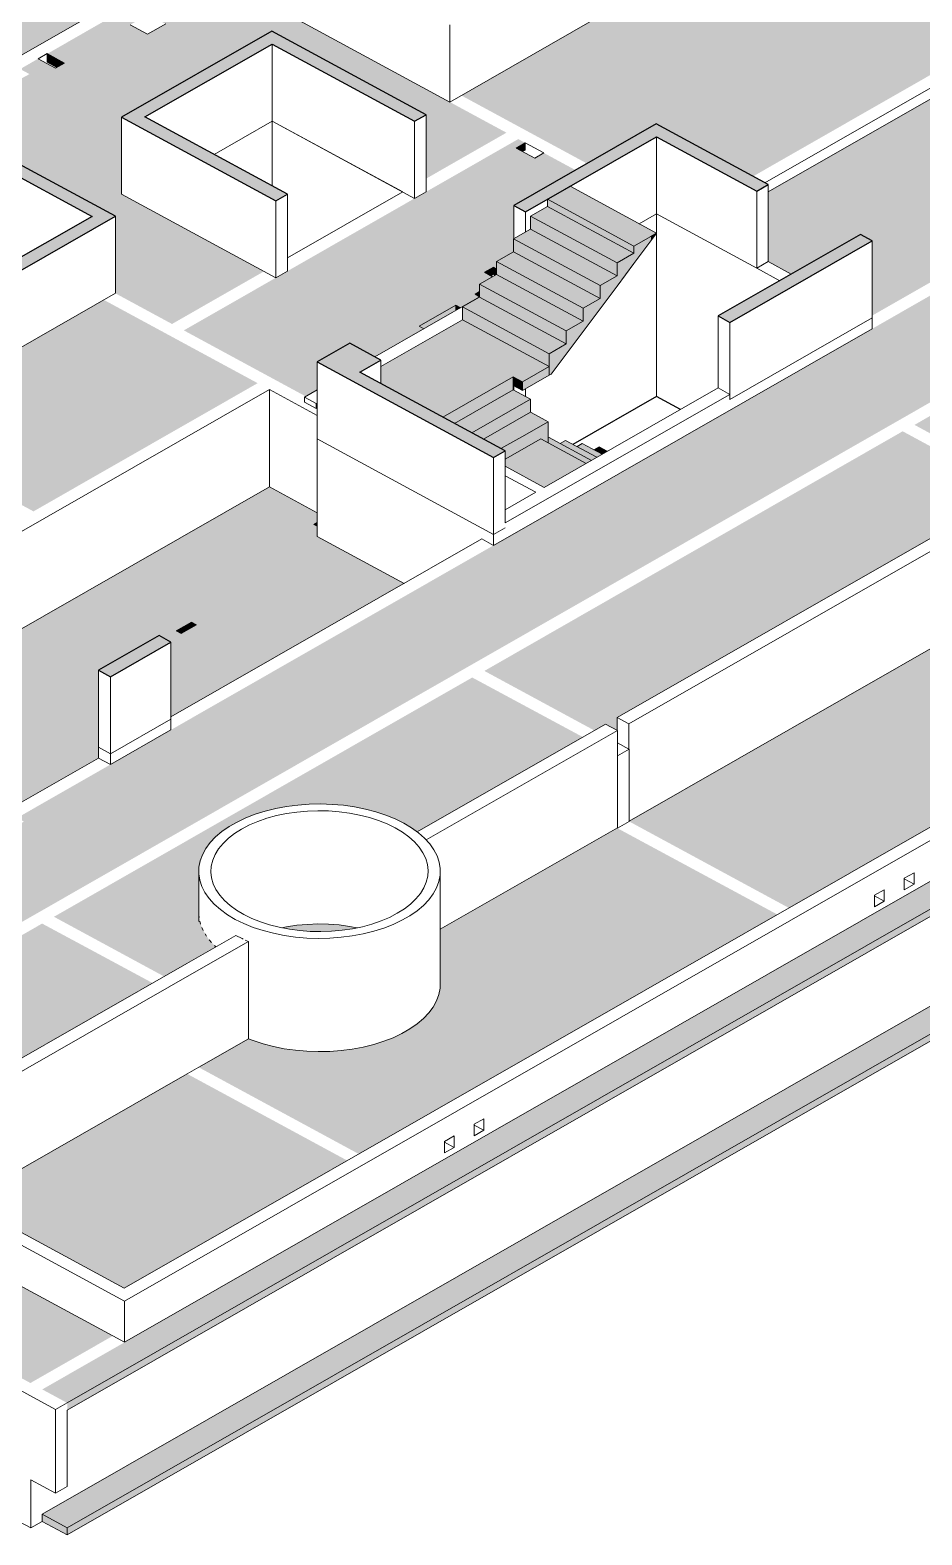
# Model space of a CAD drawing. Header units: centimetres. Extents: x -2136 to 34701, y -1430 to 84208.
# Drawn here: x 11164 to 12190, y 62027 to 63760 of the extents above; entities that cross this region are included whole.
import ezdxf

# ---------------------------------------------------------------- set-up
doc = ezdxf.new("R2010")
doc.units = ezdxf.units.CM
for name, color, linetype, lineweight in [('A-FLOR', 7, 'Continuous', 18), ('A-WALL', 7, 'Continuous', 25), ('S-BEAM', 7, 'Continuous', 18), ('S-COLS', 7, 'Continuous', 18), ('S-STRS', 7, 'Continuous', 18)]:
    doc.layers.add(name, color=color, linetype=linetype, lineweight=lineweight)

msp = doc.modelspace()

# ---------------------------------------------------------------- hatches: boundary and pattern name
at = {"layer": 'A-FLOR', "true_color": 0xbfbfbf}
for points in [[(9905.16, 63004.56), (9905.52, 63004.8), (9905.52, 63036.94), (9918.77, 63044.53), (9947.66, 63028.88), (9958.85, 63035.28), (9954.55, 63037.61), (10038.23, 63085.5), (10042.53, 63083.17), (10262.2, 63208.88), (10254.31, 63213.15), (10370.28, 63279.51), (10370.28, 63357.93), (10453.26, 63405.42), (10466.88, 63398.04), (10466.88, 63334.79), (10481.16, 63342.97), (10481.52, 63346.85), (11822.86, 64114.45), (11826.16, 64112.66), (11876.54, 64141.5), (11876.54, 64219.92), (11959.53, 64267.41), (11973.15, 64260.03), (11973.15, 64196.78), (12109.25, 64274.67), (12112.84, 64272.73), (12307.05, 64383.87), (12311.35, 64381.54), (12398.87, 64431.62), (12288.49, 64491.42), (9794.78, 63064.35), (9899.25, 63007.76)], [(11995.69, 63591.78), (12367.59, 63804.6), (12111.35, 63943.41), (11659.82, 63685.01), (11804.52, 63606.62), (11884.53, 63652), (11987.5, 63596.21)], [(12132.87, 63431.46), (12570.78, 63682.06), (12381.2, 63784.76), (12013.17, 63574.15), (12013.17, 63493.59), (12039.61, 63479.27), (12119.25, 63524.85), (12132.87, 63517.47), (12132.87, 63438.07)], [(11206.17, 62179.36), (13916.05, 63730.13), (13887.39, 63745.67), (11177.5, 62194.89), (11192.92, 62186.54)], [(11194.15, 63717.18), (11203.09, 63722.3), (11183.06, 63732.82), (11183.06, 63723.18), (11192.63, 63718)], [(11206.17, 62171.05), (13916.05, 63721.83), (13916.05, 63730.13), (11206.17, 62179.36)], [(11480.76, 63338.44), (11493.83, 63345.92), (11493.83, 63378.13), (11531.49, 63399.68), (11560.39, 63384.02), (11616.77, 63416.28), (11611.26, 63419.26), (11653.71, 63443.55), (11659.22, 63440.57), (11680.9, 63453.24), (11675.64, 63456.1), (11680.9, 63459.11), (11680.9, 63467.71), (11695.89, 63476.29), (11686.48, 63481.39), (11696.94, 63487.38), (11700.43, 63485.49), (11700.43, 63493.84), (11719.95, 63505.01), (11720.28, 63558.42), (11791.27, 63599.04), (11754.8, 63618.8), (11744.18, 63612.9), (11722.84, 63624.46), (11733.3, 63630.45), (11725.41, 63634.72), (11340.48, 63414.43), (11479.35, 63339.2)], [(11730.29, 63620.42), (11733.3, 63622.14), (11733.3, 63630.45), (11723.23, 63624.25), (11725.41, 63623.07)], [(11167.4, 63206), (11425.42, 63353.66), (11248.39, 63449.56), (11097.76, 63363.36), (10920.01, 63459.92), (10920.01, 63548.37), (10990.59, 63589.21), (10960.26, 63605.65), (10946.23, 63597.62), (10960.26, 63589.72), (10946.23, 63582.08), (10932.29, 63589.64), (10702.24, 63457.99), (11166.81, 63206.33)], [(11206.17, 62035.65), (13929.3, 63594.01), (13900.63, 63609.54), (11177.5, 62051.19), (11192.92, 62042.83)], [(11206.17, 62027.35), (13929.3, 63585.71), (13929.3, 63594.01), (11206.17, 62035.65)], [(11693.93, 63477.35), (11696.94, 63479.07), (11696.94, 63487.38), (11686.48, 63481.39), (11691.1, 63478.89)], [(11698.9, 63478.01), (11700.43, 63478.89), (11700.43, 63485.49), (11696.94, 63487.38), (11697.28, 63478.89)], [(11680.9, 63453.24), (11680.9, 63459.11), (11675.64, 63456.1)], [(11616.77, 63416.28), (11653.71, 63437.74), (11653.71, 63443.55), (11611.26, 63419.26), (11614.69, 63417.4)], [(11653.71, 63437.42), (11659.22, 63440.57), (11653.71, 63443.55), (11653.71, 63437.74)], [(12308.12, 63237.06), (12511.06, 63353.2), (12503.31, 63354.63), (12490.36, 63357.68), (12477.62, 63361.39), (12462.27, 63367.03), (12449.31, 63372.85), (12443.3, 63375.85), (12433.32, 63381.72), (12424.26, 63388.04), (12416.17, 63394.76), (12409.12, 63401.84), (12403.15, 63409.21), (12398.31, 63416.84), (12393.75, 63427.46), (12181.57, 63305.62), (12307.01, 63237.67)], [(11813.01, 62953.73), (11825.86, 62961.08), (11839.11, 62953.9), (11839.11, 62968.66), (12294.88, 63229.48), (12167.95, 63298.24), (11686.46, 63022.28), (11799.44, 62961.08)], [(11493.83, 63188.93), (11493.45, 63193.04), (11489.95, 63191.03), (11493.25, 63189.24)], [(12037.04, 62749.3), (12518.91, 63025.05), (12334.59, 63124.9), (11853.08, 62848.95), (12034.48, 62750.68)], [(11337.52, 63065.45), (11349.22, 63072.14), (11349.22, 63078.53), (11331.79, 63068.56)], [(11349.22, 63072.14), (11354.96, 63075.43), (11349.22, 63078.53), (11349.22, 63074.63)], [(11317.89, 62670.39), (11377.54, 62704.52), (11375.52, 62706.32), (11368.79, 62714.03), (11364.79, 62719.76), (11361.19, 62726.85), (11358.82, 62734.09), (11357.69, 62741.43), (11358.09, 62797.55), (11359.53, 62804.32), (11362.01, 62810.97), (11365.7, 62817.73), (11370.74, 62824.54), (11376.92, 62831.05), (11385.56, 62838.16), (11395.82, 62844.87), (11403.35, 62849.02), (11415.98, 62854.63), (11425.15, 62858), (11436.16, 62861.32), (11447.18, 62863.99), (11464.65, 62866.91), (11471.67, 62867.82), (11490.79, 62868.92), (11500.11, 62869), (11513.27, 62868.47), (11531.24, 62866.54), (11542.84, 62864.57), (11554, 62862.08), (11564.61, 62859.1), (11576.69, 62854.84), (11583.76, 62851.96), (11596.69, 62845.27), (11604.24, 62840.55), (11609.1, 62837.04), (11799.76, 62946.14), (11672.47, 63014.69), (11190.97, 62739.15), (11315.26, 62671.81)], [(10973.37, 62473.23), (11304.64, 62662.81), (11177.35, 62731.35), (11005.1, 62632.78), (11004.95, 62579.69), (11003.58, 62573.47), (11001.01, 62567.36), (10997.27, 62561.45), (10991.17, 62554.68), (10986.48, 62550.47), (10979.14, 62545.3), (10971.69, 62541.03), (10963.01, 62537.04), (10953.6, 62533.59), (10941.8, 62530.34), (10933.07, 62528.48), (10922.18, 62526.89), (10911.04, 62525.95), (10899.79, 62525.7), (10888.56, 62526.12), (10873.7, 62527.22), (10970.58, 62474.74)], [(11271.97, 62311.47), (11528.68, 62458.38), (11344.36, 62558.22), (11087.65, 62411.32), (11258.72, 62318.65)], [(11163.88, 62202.27), (11258.72, 62256.54), (10790.32, 62509.87), (10696.23, 62455.6), (11148.22, 62210.75)], [(11206.17, 62027.35), (11206.17, 62035.65), (11177.5, 62051.19), (11177.5, 62042.88), (11191.5, 62035.3)]]:
    msp.add_hatch(color=9, dxfattribs=at).paths.add_polyline_path(points, flags=0)
h = msp.add_hatch(color=9, dxfattribs=at)
h.paths.add_polyline_path([(10777.07, 62532.22), (10777.07, 62564.81), (10790.32, 62572.39), (10802.33, 62565.88), (10800.48, 62569.2), (10798.34, 62575), (10797.27, 62581.24), (10797.42, 62634.85), (10798.79, 62641.08), (10802.38, 62648.81), (10803.67, 62650.85), (10737.94, 62613.23), (10733.64, 62615.56), (10679.95, 62584.83), (10747.82, 62548.07)], flags=0)
h.paths.add_polyline_path([(11001.61, 62645.95), (12390.83, 63440.96), (12390.75, 63488.03), (12391.09, 63498.49), (12392.52, 63506.36), (12394.91, 63513.71), (12398.4, 63521.1), (12404.44, 63530.25), (12408.36, 63535.21), (12415.14, 63542.2), (12423.09, 63548.97), (12435.66, 63557.54), (12442.39, 63561.55), (12456.46, 63568.41), (12465.42, 63572.18), (12480.53, 63577.36), (12492.6, 63580.75), (12505.21, 63583.63), (12521.6, 63586.42), (12531.67, 63587.73), (12545.32, 63588.9), (12567.66, 63589.42), (12577.68, 63589.18), (12592.08, 63588.23), (12596.62, 63587.79), (13257.94, 63966.24), (13173.66, 64011.9), (13086.14, 63961.82), (13090.44, 63959.49), (12896.23, 63848.35), (12899.81, 63846.41), (12712.92, 63739.46), (12704.77, 63743.57), (11148.56, 62853.01), (11156.45, 62848.74), (11044.87, 62784.89), (11036.99, 62789.16), (10848.56, 62680.88), (10848.76, 62680.96), (10860.38, 62684.16), (10869.3, 62686.06), (10886.31, 62688.17), (10897.33, 62688.73), (10907.8, 62688.65), (10918.17, 62687.99), (10928.32, 62686.77), (10938.1, 62685.02), (10947.38, 62682.78), (10956.03, 62680.14), (10965.22, 62676.57), (10977.17, 62670.36), (10982.22, 62667.18), (10988.28, 62662.56), (10993.71, 62657.38), (10998.3, 62651.66), (11000.79, 62647.36)], flags=0)
h.paths.add_polyline_path([(12418.38, 63456.72), (12524.43, 63517.41), (12527.43, 63522.66), (12532.14, 63521.82), (12553.17, 63534.06), (12545.32, 63533.72), (12531.67, 63532.46), (12516.73, 63530.25), (12505.21, 63528), (12492.6, 63524.83), (12478.44, 63520.28), (12469.09, 63516.74), (12458.36, 63511.87), (12448.42, 63506.51), (12435.66, 63497.86), (12431.23, 63494.46), (12421.85, 63485.31), (12418.02, 63480.94), (12413.03, 63473.76), (12410.5, 63468.88), (12411.87, 63466.36), (12416.17, 63459.55)], flags=0)
h = msp.add_hatch(color=9, dxfattribs=at)
h.paths.add_polyline_path([(11326.86, 63421.81), (11432.86, 63482.47), (11268.72, 63571.38), (11269.08, 63660.3), (11442.04, 63758.87), (11619.42, 63662.78), (11619.42, 63589.23), (11711.8, 63642.1), (11358.45, 63833.51), (11183.37, 63732.98), (11203.09, 63722.3), (11192.63, 63716.31), (11172.6, 63727.16), (11152.03, 63715.39), (11162.77, 63709.57), (11152.03, 63703.74), (11141.57, 63709.4), (11132.37, 63704.14), (11146.66, 63696.39), (11036.03, 63633.08), (11021.73, 63640.82), (10973.51, 63613.23), (11004.25, 63596.58), (11084.26, 63641.95), (11261.64, 63545.65), (11262.02, 63456.94), (11295.59, 63438.75)], flags=0)
h.paths.add_polyline_path([(11298.66, 63755.41), (11278.61, 63766.27), (11299.53, 63778.24), (11319.58, 63767.38), (11305.05, 63759.07)], flags=0)
h = msp.add_hatch(color=9, dxfattribs=at)
h.paths.add_polyline_path([(11134.95, 62860.39), (11242.34, 62921.84), (11242.34, 63023.02), (11312.07, 63062.92), (11325.69, 63055.55), (11325.69, 62969.54), (11593.93, 63123.04), (11493.83, 63177.27), (11493.83, 63188.93), (11489.95, 63191.03), (11493.83, 63193.25), (11493.83, 63204.46), (11439.04, 63234.14), (10956.2, 62957.83), (10956.2, 62957.22), (11121.7, 62867.56)], flags=0)
h.paths.add_polyline_path([(11337.52, 63065.45), (11331.79, 63068.56), (11349.22, 63078.53), (11354.96, 63075.43), (11342.95, 63068.56)], flags=0)
h = msp.add_hatch(color=9, dxfattribs=at)
h.paths.add_polyline_path([(11541.93, 62465.96), (12023.79, 62741.71), (11839.14, 62841.37), (11635.5, 62724.6), (11635.36, 62656.81), (11633.97, 62649.48), (11631.34, 62642.27), (11627.48, 62635.22), (11622.44, 62628.41), (11616.26, 62621.9), (11609, 62615.74), (11600.72, 62610), (11591.5, 62604.72), (11581.41, 62599.95), (11570.56, 62595.74), (11559.04, 62592.13), (11546.95, 62589.13), (11534.41, 62586.79), (11521.52, 62585.13), (11508.41, 62584.16), (11495.19, 62583.88), (11481.99, 62584.3), (11468.91, 62585.43), (11456.09, 62587.23), (11443.63, 62589.71), (11431.66, 62592.84), (11414.96, 62598.63), (11357.61, 62565.81), (11539.5, 62467.27)], flags=0)
h.paths.add_polyline_path([(11498.31, 62722.09), (11510.55, 62722.52), (11522.66, 62723.61), (11539.92, 62726.49), (11531.24, 62728.14), (11519.3, 62729.71), (11507.14, 62730.62), (11488.35, 62730.63), (11482.64, 62730.43), (11464.65, 62728.47), (11453.27, 62726.47), (11468.91, 62723.9), (11481.08, 62722.7), (11486.05, 62722.33), (11495.19, 62722.15)], flags=0)
at = {"layer": 'S-COLS', "lineweight": 9, "true_color": 0x8080ff}
for points in [[(11446.48, 63563.81), (11459.72, 63571.39), (11295.59, 63660.3), (11442.04, 63744.11), (11606.17, 63655.19), (11619.42, 63662.78), (11441.67, 63759.07), (11268.72, 63660.1), (11442.04, 63566.21)], [(11733.9, 63551.04), (11884.53, 63637.24), (11999.92, 63574.73), (12013.17, 63582.31), (11884.16, 63652.2), (11720.28, 63558.42), (11730.64, 63552.81)], [(11097.76, 63452.08), (11261.64, 63545.86), (11083.89, 63642.15), (10920.01, 63548.37), (10933.63, 63540.99), (11084.26, 63627.19), (11234.77, 63545.65), (11084.26, 63459.4), (11097.4, 63452.28)], [(11968.99, 63423.69), (12132.87, 63517.47), (12119.25, 63524.85), (11955.37, 63431.06), (11961.35, 63427.83)], [(11697.03, 63268.05), (11710.28, 63275.63), (11542.92, 63366.29), (11567.32, 63380.26), (11531.49, 63399.68), (11493.83, 63378.13), (11688.73, 63272.54)], [(11255.95, 63015.64), (11325.69, 63055.55), (11312.07, 63062.92), (11242.34, 63023.02), (11243.7, 63022.28)]]:
    msp.add_hatch(color=171, dxfattribs=at).paths.add_polyline_path(points, flags=0)
at = {"layer": 'S-STRS', "lineweight": 9, "true_color": 0xff80ff}
msp.add_hatch(color=211, dxfattribs=at).paths.add_polyline_path([(11858.63, 63511.44), (11884.53, 63526.49), (11785.11, 63580.35), (11759, 63565.41), (11848.6, 63516.87)], flags=0)
at = {"layer": 'S-STRS', "true_color": 0xff8040}
for points in [[(11858.63, 63503.29), (11858.63, 63511.44), (11759, 63565.41), (11759, 63557.26), (11843.6, 63511.44)], [(11839.1, 63492.12), (11858.63, 63503.29), (11759, 63557.26), (11739.48, 63546.09), (11838.12, 63492.65)], [(11839.1, 63477.17), (11839.1, 63492.12), (11739.48, 63546.09), (11739.48, 63531.14), (11838.12, 63477.7)], [(11819.58, 63465.99), (11839.1, 63477.17), (11739.48, 63531.14), (11719.95, 63519.96), (11801.8, 63475.63)], [(11819.58, 63451.04), (11819.58, 63465.99), (11719.95, 63519.96), (11720.28, 63504.83), (11807.19, 63457.75)], [(11858.63, 63491.44), (11878.15, 63517.57), (11878.15, 63522.61), (11858.63, 63511.44), (11858.63, 63503.29)], [(11878.15, 63517.57), (11884.53, 63526.26), (11878.15, 63522.61)], [(11800.05, 63439.87), (11819.58, 63451.04), (11719.95, 63505.01), (11700.43, 63493.84), (11787.67, 63446.58)], [(11800.05, 63424.92), (11800.05, 63439.87), (11700.43, 63493.84), (11700.43, 63478.89), (11780.53, 63435.49)], [(11839.1, 63465.32), (11858.63, 63492.12), (11858.63, 63503.29), (11839.1, 63492.12), (11839.1, 63477.17)], [(11780.53, 63413.74), (11800.05, 63424.92), (11700.43, 63478.89), (11680.9, 63467.71), (11761, 63424.32)], [(11819.58, 63439.19), (11839.1, 63465.99), (11839.1, 63477.17), (11819.58, 63465.99), (11819.58, 63451.04)], [(11780.53, 63398.79), (11780.53, 63413.74), (11680.9, 63467.71), (11680.9, 63452.76), (11761, 63409.37)], [(11761, 63387.62), (11780.53, 63398.79), (11680.9, 63452.76), (11661.38, 63441.59), (11740.37, 63398.79)], [(11761, 63372.66), (11761, 63387.62), (11661.38, 63441.59), (11661.38, 63426.63), (11733.9, 63387.35)], [(11800.05, 63413.07), (11819.58, 63439.87), (11819.58, 63451.04), (11800.05, 63439.87), (11800.05, 63424.92)], [(11780.53, 63386.94), (11800.05, 63413.74), (11800.05, 63424.92), (11780.53, 63413.74), (11780.53, 63391.81)], [(11761, 63362.7), (11763.46, 63364.1), (11780.53, 63387.62), (11780.53, 63398.79), (11761, 63387.62), (11761, 63364.1)], [(11730.32, 63345.14), (11761, 63362.7), (11761, 63372.66), (11730.32, 63355.11), (11730.32, 63345.98)], [(11651.9, 63307.26), (11719.57, 63345.98), (11719.57, 63360.93), (11638.48, 63314.53), (11651.9, 63307.26)], [(11730.32, 63345.14), (11730.32, 63355.11), (11719.57, 63360.93), (11719.57, 63350.96), (11728.77, 63345.98)], [(11671.97, 63296.38), (11739.64, 63335.11), (11719.57, 63345.98), (11651.9, 63307.26), (11662.94, 63301.27)], [(11685.39, 63289.11), (11739.64, 63320.16), (11739.64, 63335.11), (11671.97, 63296.38), (11680.22, 63291.91)], [(11705.46, 63278.24), (11759.71, 63309.28), (11739.64, 63320.16), (11685.39, 63289.11), (11704.69, 63278.66)], [(11710.28, 63266.04), (11751.34, 63289.54), (11759.71, 63285.01), (11759.71, 63309.28), (11705.46, 63278.24), (11710.28, 63275.63), (11710.28, 63268.05)], [(11755.23, 63233.63), (11803.53, 63261.27), (11751.34, 63289.54), (11710.28, 63266.04), (11710.28, 63257.99), (11752.51, 63235.11)], [(11803.53, 63261.27), (11809.64, 63264.76), (11759.71, 63291.36), (11760.11, 63284.79), (11779.77, 63274.14)], [(11809.64, 63264.76), (11815.74, 63268.25), (11779.64, 63287.81), (11773.54, 63284.32), (11792.32, 63274.14)], [(11815.74, 63268.25), (11821.81, 63271.76), (11799.16, 63284.03), (11793.06, 63280.54), (11804.87, 63274.14)], [(11821.84, 63271.75), (11827.95, 63275.24), (11818.69, 63280.26), (11812.59, 63276.76), (11821.81, 63271.76)]]:
    msp.add_hatch(color=11, dxfattribs=at).paths.add_polyline_path(points, flags=0)
at = {"layer": 'S-STRS', "lineweight": 9, "true_color": 0xff8040}
msp.add_hatch(color=11, dxfattribs=at).paths.add_polyline_path([(11638.48, 63314.53), (11719.57, 63360.93), (11730.32, 63355.11), (11761, 63372.66), (11661.38, 63426.63), (11567.32, 63372.81), (11567.32, 63353.07), (11632.62, 63317.7)], flags=0)

# ---------------------------------------------------------------- linework, layer by layer
at = {"layer": 'A-FLOR', "lineweight": 9}
for p, q in [((12381.2, 63784.76), (12013.17, 63574.15)), ((11298.66, 63755.41), (11278.61, 63766.27)), ((11319.58, 63767.38), (11298.66, 63755.41)), ((11192.63, 63716.31), (11172.6, 63727.16)), ((11183.06, 63733.15), (11203.09, 63722.3)), ((11183.06, 63723.18), (11183.06, 63733.15)), ((11194.15, 63717.18), (11183.06, 63723.18)), ((11203.09, 63722.3), (11192.63, 63716.31)), ((11206.17, 62179.36), (13916.05, 63730.13)), ((13916.05, 63721.83), (11206.17, 62171.05)), ((13792.55, 63691.39), (11272.34, 62249.16)), ((11722.84, 63624.46), (11733.3, 63630.45)), ((11744.34, 63612.81), (11722.84, 63624.46)), ((11733.3, 63622.14), (11730.29, 63620.42)), ((11733.3, 63630.45), (11733.3, 63622.14)), ((11754.8, 63618.8), (11744.34, 63612.81)), ((13900.63, 63609.54), (11177.5, 62051.19)), ((11206.17, 62035.65), (13929.3, 63594.01)), ((13929.3, 63585.71), (11206.17, 62027.35)), ((11686.48, 63481.39), (11696.94, 63487.38)), ((11695.89, 63476.29), (11686.48, 63481.39)), ((11696.94, 63479.07), (11693.93, 63477.35)), ((11696.94, 63487.38), (11700.43, 63485.49)), ((11696.94, 63487.38), (11696.94, 63479.07)), ((11698.9, 63478.01), (11696.94, 63479.07)), ((11675.64, 63456.1), (11680.9, 63459.11)), ((11611.26, 63419.26), (11653.71, 63443.55)), ((11653.71, 63443.55), (11659.22, 63440.57)), ((11653.71, 63443.55), (11653.71, 63437.42)), ((11680.9, 63453.24), (11675.64, 63456.1)), ((11616.77, 63416.28), (11611.26, 63419.26)), ((12132.87, 63416.29), (11697.03, 63166.87)), ((11439.04, 63234.14), (10956.2, 62957.83)), ((11493.83, 63204.46), (11439.04, 63234.14)), ((11489.95, 63191.03), (11493.83, 63193.25)), ((11493.83, 63188.93), (11489.95, 63191.03)), ((11593.93, 63123.04), (11493.83, 63177.27)), ((12334.59, 63124.9), (11853.08, 62849.35)), ((11331.79, 63068.56), (11349.22, 63078.53)), ((11349.22, 63078.53), (11354.96, 63075.43)), ((11349.22, 63078.53), (11349.22, 63072.14)), ((11337.52, 63065.45), (11331.79, 63068.56)), ((11354.96, 63075.43), (11337.52, 63065.45)), ((11325.69, 62954.37), (11255.95, 62914.46)), ((11839.83, 62841.37), (11839.48, 62841.56)), ((11357.69, 62741.5), (11357.64, 62746.24)), ((11358.03, 62738.24), (11357.7, 62741.36)), ((11359.73, 62730.81), (11358.84, 62734)), ((11362.71, 62723.54), (11361.24, 62726.73)), ((11366.71, 62716.78), (11364.87, 62719.63)), ((11372.28, 62709.71), (11369.7, 62712.74)), ((11377.44, 62704.49), (11375.69, 62706.15)), ((11344.36, 62558.22), (11087.65, 62411.32)), ((11258.72, 62256.54), (10790.69, 62510.08)), ((11177.5, 62051.19), (11206.17, 62035.65)), ((11177.5, 62051.19), (11177.5, 62042.88)), ((11206.17, 62027.35), (11177.5, 62042.88)), ((11206.17, 62035.65), (11206.17, 62027.35))]:
    msp.add_line(p, q, dxfattribs=at)
at = {"layer": 'A-WALL', "lineweight": 9}
for p, q in [((11357.59, 62791.68), (11357.59, 62733.87)), ((11635.59, 62661.27), (11635.59, 62791.68))]:
    msp.add_line(p, q, dxfattribs=at)
for points in [[(11593.53, 62847.15, 0), (11583.62, 62852.03, 0), (11572.92, 62856.36, 0), (11561.53, 62860.11, 0), (11549.55, 62863.24, 0), (11537.1, 62865.72, 0), (11524.28, 62867.53, 0), (11511.2, 62868.65, 0), (11498, 62869.07, 0), (11484.78, 62868.8, 0), (11471.67, 62867.82, 0), (11458.78, 62866.16, 0), (11446.24, 62863.82, 0), (11434.15, 62860.83, 0), (11422.63, 62857.21, 0), (11411.78, 62853, 0), (11401.69, 62848.23, 0), (11392.47, 62842.95, 0), (11384.19, 62837.21, 0), (11376.92, 62831.05, 0), (11370.74, 62824.54, 0), (11365.7, 62817.73, 0), (11361.85, 62810.69, 0), (11359.22, 62803.47, 0), (11357.83, 62796.14, 0), (11357.69, 62788.78, 0), (11358.82, 62781.44, 0), (11361.19, 62774.2, 0), (11364.79, 62767.11, 0), (11369.58, 62760.24, 0), (11375.52, 62753.66, 0), (11382.56, 62747.43, 0), (11390.63, 62741.59, 0), (11399.66, 62736.21, 0)], [(11409.43, 62741.8, 0), (11401.06, 62746.8, 0), (11393.62, 62752.23, 0), (11387.17, 62758.04, 0), (11381.78, 62764.17, 0), (11377.49, 62770.57, 0), (11374.34, 62777.17, 0), (11372.38, 62783.91, 0), (11371.61, 62790.73, 0), (11372.04, 62797.55, 0), (11373.67, 62804.32, 0), (11376.49, 62810.97, 0), (11380.46, 62817.43, 0), (11385.56, 62823.65, 0), (11391.72, 62829.55, 0), (11398.89, 62835.09, 0), (11407, 62840.22, 0), (11415.98, 62844.87, 0), (11425.73, 62849.02, 0), (11436.16, 62852.61, 0), (11447.18, 62855.61, 0), (11458.67, 62858, 0), (11470.53, 62859.75, 0), (11482.64, 62860.85, 0), (11494.88, 62861.27, 0), (11507.14, 62861.03, 0), (11519.3, 62860.12, 0), (11531.24, 62858.55, 0), (11542.84, 62856.34, 0), (11554, 62853.51, 0), (11564.61, 62850.08, 0), (11574.56, 62846.08, 0), (11583.76, 62841.57, 0)], [(11399.66, 62736.21, 0), (11409.57, 62731.33, 0), (11420.27, 62727, 0), (11431.66, 62723.25, 0), (11443.63, 62720.13, 0), (11456.09, 62717.65, 0), (11468.91, 62715.84, 0), (11481.99, 62714.72, 0), (11495.19, 62714.29, 0), (11508.41, 62714.57, 0), (11521.52, 62715.54, 0), (11534.41, 62717.21, 0), (11546.95, 62719.55, 0), (11559.04, 62722.54, 0), (11570.56, 62726.16, 0), (11581.41, 62730.37, 0), (11591.5, 62735.13, 0), (11600.72, 62740.41, 0), (11609, 62746.16, 0), (11616.26, 62752.31, 0), (11622.44, 62758.82, 0), (11627.48, 62765.63, 0), (11631.34, 62772.68, 0), (11633.97, 62779.9, 0), (11635.36, 62787.22, 0), (11635.5, 62794.58, 0), (11634.37, 62801.92, 0), (11632, 62809.17, 0), (11628.4, 62816.26, 0), (11623.61, 62823.12, 0), (11617.67, 62829.7, 0), (11610.63, 62835.94, 0), (11602.56, 62841.77, 0), (11593.53, 62847.15, 0)], [(11583.76, 62841.57, 0), (11592.12, 62836.57, 0), (11599.57, 62831.14, 0), (11606.02, 62825.33, 0), (11611.41, 62819.2, 0), (11615.7, 62812.8, 0), (11618.85, 62806.19, 0), (11620.81, 62799.45, 0), (11621.58, 62792.64, 0), (11621.15, 62785.81, 0), (11619.52, 62779.04, 0), (11616.7, 62772.39, 0), (11612.72, 62765.93, 0), (11607.63, 62759.72, 0), (11601.47, 62753.81, 0), (11594.3, 62748.27, 0), (11586.19, 62743.15, 0), (11577.21, 62738.49, 0), (11567.46, 62734.35, 0), (11557.02, 62730.76, 0), (11546.01, 62727.75, 0), (11534.52, 62725.36, 0), (11522.66, 62723.61, 0), (11510.55, 62722.52, 0), (11498.31, 62722.09, 0), (11486.05, 62722.33, 0), (11473.89, 62723.24, 0), (11461.95, 62724.81, 0), (11450.35, 62727.02, 0), (11439.19, 62729.86, 0), (11428.58, 62733.29, 0), (11418.63, 62737.28, 0), (11409.43, 62741.8, 0)], [(11539.95, 62726.55, 0), (11531.24, 62728.14, 0), (11519.3, 62729.71, 0), (11507.14, 62730.62, 0), (11494.88, 62730.86, 0), (11482.64, 62730.43, 0), (11470.53, 62729.34, 0), (11458.67, 62727.59, 0), (11453.22, 62726.54, 0)], [(11635.5, 62664.17, 0), (11635.36, 62656.81, 0), (11633.97, 62649.48, 0), (11631.34, 62642.27, 0), (11627.48, 62635.22, 0), (11622.44, 62628.41, 0), (11616.26, 62621.9, 0), (11609, 62615.74, 0), (11600.72, 62610, 0), (11591.5, 62604.72, 0), (11581.41, 62599.95, 0), (11570.56, 62595.74, 0), (11559.04, 62592.13, 0), (11546.95, 62589.13, 0), (11534.41, 62586.79, 0), (11521.52, 62585.13, 0), (11508.41, 62584.16, 0), (11495.19, 62583.88, 0), (11481.99, 62584.3, 0), (11468.91, 62585.43, 0), (11456.09, 62587.23, 0), (11443.63, 62589.71, 0), (11431.66, 62592.84, 0), (11420.27, 62596.59, 0), (11414.98, 62598.62, 0)]]:
    msp.add_polyline3d(points, dxfattribs=at)
at = {"layer": 'S-BEAM', "lineweight": 9}
for p, q in [((11753.12, 64074.55), (10688.62, 63465.37)), ((12009.31, 63584.4), (12381.2, 63797.22)), ((13765.68, 63738.53), (11271.97, 62311.47)), ((11272.34, 62296.51), (13792.55, 63738.74)), ((11172.6, 63727.16), (11183.06, 63733.15)), ((11733.3, 63630.45), (11754.8, 63618.8)), ((11592.55, 63573.86), (11459.72, 63497.84)), ((12039.61, 63479.27), (12013.17, 63493.59)), ((11999.92, 63486.01), (12026.36, 63471.69)), ((11261.64, 63457.14), (11248.39, 63449.56)), ((11680.9, 63452.98), (11560.39, 63384.02)), ((11567.32, 63372.81), (11661.38, 63426.63)), ((12553.82, 63377.66), (11839.11, 62968.66)), ((11852.73, 62961.28), (12580.72, 63377.89)), ((10943.02, 63062.43), (11439.04, 63346.28)), ((11439.04, 63346.28), (11493.83, 63316.6)), ((11439.04, 63346.28), (11439.04, 63234.14)), ((11493.83, 63345.92), (11479.35, 63337.64)), ((11492.97, 63330.26), (11479.35, 63337.64)), ((11479.35, 63337.64), (11479.35, 63331.82)), ((11710.28, 63192.73), (11968.99, 63340.79)), ((11955.37, 63348.16), (11755.23, 63233.63)), ((11968.99, 63340.79), (11955.37, 63348.16)), ((11968.99, 63334.97), (11968.99, 63340.79)), ((11479.35, 63331.82), (11492.97, 63324.45)), ((11492.97, 63330.26), (11493.83, 63330.75)), ((11492.97, 63324.45), (11492.97, 63330.26)), ((11492.97, 63324.45), (11493.83, 63324.94)), ((11755.23, 63233.63), (11710.28, 63257.99)), ((11710.28, 63247.11), (11745.47, 63228.04)), ((11745.47, 63228.04), (11710.28, 63207.9)), ((11683.41, 63174.25), (11325.69, 62969.54)), ((11697.03, 63166.87), (11683.41, 63174.25)), ((11825.86, 62961.08), (11609.1, 62837.04)), ((11825.86, 62961.08), (11839.48, 62953.7)), ((11852.73, 62961.28), (11839.11, 62968.66)), ((11839.11, 62968.66), (11839.11, 62953.9)), ((11852.73, 62932.21), (11852.73, 62961.28)), ((11619.41, 62827.77), (11839.48, 62953.7)), ((11839.48, 62953.7), (11839.48, 62841.56)), ((11852.73, 62932.21), (11839.48, 62939.39)), ((11242.34, 62921.84), (11134.95, 62860.39)), ((11255.95, 62914.46), (11242.34, 62921.84)), ((11853.08, 62932.02), (11839.83, 62924.43)), ((11839.83, 62924.43), (11839.83, 62841.37)), ((11853.08, 62848.95), (11853.08, 62932.02)), ((11839.48, 62841.56), (11635.36, 62724.76)), ((11839.83, 62841.37), (11853.08, 62848.95)), ((12169.82, 62783.53), (12180.98, 62789.91)), ((12169.82, 62770.24), (12169.82, 62783.53)), ((12180.98, 62789.91), (12180.98, 62776.62)), ((12135.65, 62763.97), (12146.81, 62770.36)), ((12146.81, 62770.36), (12146.81, 62757.07)), ((12180.98, 62776.62), (12169.82, 62782.67)), ((12180.98, 62776.62), (12169.82, 62770.24)), ((12135.65, 62750.68), (12135.65, 62763.97)), ((12146.81, 62757.07), (12135.65, 62763.11)), ((12146.81, 62757.07), (12135.65, 62750.68)), ((11400.34, 62717.57), (11343.99, 62685.32)), ((11357.61, 62677.95), (11414.96, 62710.77)), ((11414.96, 62710.77), (11411.16, 62712.36)), ((11414.96, 62598.63), (11414.96, 62710.77)), ((11343.99, 62685.32), (10973.37, 62473.23)), ((10986.99, 62465.85), (11357.61, 62677.95)), ((11414.96, 62598.63), (11357.61, 62565.81)), ((10777.07, 62564.81), (11258.72, 62303.89)), ((11271.97, 62311.47), (10790.32, 62572.39)), ((11344.36, 62558.22), (11357.61, 62565.81)), ((11674.71, 62500.19), (11685.86, 62506.58)), ((11685.86, 62506.58), (11685.86, 62493.28)), ((11674.71, 62486.9), (11674.71, 62500.19)), ((11685.86, 62493.28), (11674.71, 62499.33)), ((11685.86, 62493.28), (11674.71, 62486.9)), ((11640.41, 62480.56), (11651.57, 62486.95)), ((11640.41, 62467.27), (11640.41, 62480.56)), ((11651.57, 62473.66), (11640.41, 62479.7)), ((11651.57, 62473.66), (11640.41, 62467.27)), ((11651.57, 62486.95), (11651.57, 62473.66)), ((10748.74, 62412.4), (11192.92, 62171.78)), ((11258.72, 62303.89), (11272.34, 62296.51)), ((11272.34, 62296.51), (11272.34, 62249.16)), ((11258.72, 62256.54), (11272.34, 62249.16)), ((11206.17, 62179.36), (11192.92, 62171.78)), ((11192.92, 62171.78), (11192.92, 62075.42)), ((11206.17, 62083), (11206.17, 62171.05)), ((11164.25, 62090.95), (11192.92, 62075.42)), ((11164.25, 62090.95), (11164.25, 62035.3)), ((11192.92, 62075.42), (11206.17, 62083)), ((11164.25, 62035.3), (11150.63, 62042.67)), ((11177.5, 62042.88), (11164.25, 62035.3))]:
    msp.add_line(p, q, dxfattribs=at)
msp.add_polyline3d([(11408.73, 62713.44, 0), (11407.44, 62714.03, 0), (11400.34, 62717.57, 0)], dxfattribs=at)
at = {"layer": 'S-COLS', "lineweight": 9}
for p, q in [((11646.57, 63677.43), (11468.82, 63773.72)), ((11810.45, 63771.21), (11646.57, 63677.43)), ((11646.57, 63677.43), (11646.57, 63766.15)), ((11442.04, 63744.11), (11442.04, 63655.39)), ((11268.72, 63571.38), (11268.72, 63660.1)), ((11442.04, 63655.39), (11375.23, 63617.16)), ((11442.04, 63655.39), (11375.23, 63617.16)), ((11592.55, 63573.86), (11442.04, 63655.39)), ((11442.04, 63655.39), (11442.04, 63580.97)), ((11606.17, 63566.48), (11442.04, 63655.39)), ((11606.17, 63655.19), (11606.17, 63566.48)), ((11619.42, 63662.78), (11619.42, 63574.06)), ((11884.53, 63637.24), (11884.53, 63548.52)), ((12013.17, 63582.31), (12013.17, 63493.59)), ((11446.48, 63475.09), (11268.72, 63571.38)), ((11446.48, 63563.81), (11446.48, 63475.09)), ((11459.72, 63571.39), (11459.72, 63482.67)), ((11619.42, 63574.06), (11606.17, 63566.48)), ((11999.92, 63574.73), (11999.92, 63486.01)), ((11261.64, 63545.86), (11261.64, 63457.14)), ((11720.28, 63558.42), (11720.28, 63520.15)), ((11733.9, 63551.04), (11733.9, 63527.95)), ((11884.53, 63548.52), (11864.75, 63537.2)), ((11884.53, 63548.52), (11864.75, 63537.2)), ((11999.92, 63486.01), (11884.53, 63548.52)), ((11884.53, 63548.52), (11884.53, 63526.49)), ((11999.92, 63486.01), (11884.53, 63548.52)), ((11884.53, 63526.1), (11884.53, 63338.28)), ((12132.87, 63517.47), (12132.87, 63428.75)), ((12013.17, 63493.59), (11999.92, 63486.01)), ((11459.72, 63482.67), (11446.48, 63475.09)), ((11261.64, 63457.14), (11097.76, 63363.36)), ((11261.64, 63457.14), (11248.39, 63449.56)), ((11955.37, 63431.06), (11955.37, 63348.16)), ((12132.87, 63428.75), (11968.99, 63334.97)), ((12132.87, 63428.75), (11968.99, 63334.97)), ((12132.87, 63428.75), (12132.87, 63416.29)), ((11968.99, 63334.97), (11968.99, 63423.69)), ((11493.83, 63289.41), (11493.83, 63378.13)), ((11567.32, 63380.26), (11567.32, 63353.07)), ((11720.28, 63350.58), (11720.28, 63345.59)), ((11733.9, 63347.19), (11733.9, 63338.21)), ((11493.83, 63177.27), (11493.83, 63289.41)), ((11697.03, 63179.33), (11493.83, 63289.41)), ((11697.03, 63179.33), (11493.83, 63289.41)), ((11710.28, 63275.63), (11710.28, 63192.73)), ((11697.03, 63268.05), (11697.03, 63179.33)), ((11710.28, 63186.92), (11697.03, 63179.33)), ((11710.28, 63186.92), (11697.03, 63179.33)), ((11697.03, 63179.33), (11697.03, 63166.87)), ((11325.69, 63055.55), (11325.69, 62954.37)), ((11242.34, 63023.02), (11242.34, 62921.84)), ((11255.95, 62914.46), (11255.95, 63015.64)), ((11325.69, 62966.83), (11255.95, 62926.92)), ((11325.69, 62966.83), (11325.69, 62954.37)), ((11255.95, 62926.92), (11242.34, 62934.3)), ((11242.34, 62934.3), (11242.34, 62921.84)), ((11255.95, 62914.46), (11255.95, 62926.92))]:
    msp.add_line(p, q, dxfattribs=at)
at = {"layer": 'S-COLS', "lineweight": 25}
for p, q in [((11441.67, 63759.07), (11268.72, 63660.1)), ((11619.42, 63662.78), (11441.67, 63759.07)), ((11295.59, 63660.3), (11442.04, 63744.11)), ((11442.04, 63744.11), (11606.17, 63655.19)), ((11268.72, 63660.1), (11446.48, 63563.81)), ((11459.72, 63571.39), (11295.59, 63660.3)), ((11606.17, 63655.19), (11619.42, 63662.78)), ((11884.16, 63652.2), (11720.28, 63558.42)), ((12013.17, 63582.31), (11884.16, 63652.2)), ((11261.64, 63545.86), (11083.89, 63642.15)), ((11733.9, 63551.04), (11884.53, 63637.24)), ((11884.53, 63637.24), (11999.92, 63574.73)), ((11084.26, 63627.19), (11234.77, 63545.65)), ((11999.92, 63574.73), (12013.17, 63582.31)), ((11446.48, 63563.81), (11459.72, 63571.39)), ((11234.77, 63545.65), (11084.14, 63459.46)), ((11097.76, 63452.08), (11261.64, 63545.86)), ((11720.28, 63558.42), (11733.9, 63551.04)), ((12119.25, 63524.85), (11955.37, 63431.06)), ((11968.99, 63423.69), (12132.87, 63517.47)), ((12132.87, 63517.47), (12119.25, 63524.85)), ((11955.37, 63431.06), (11968.99, 63423.69)), ((11531.49, 63399.68), (11493.83, 63378.13)), ((11567.32, 63380.26), (11531.49, 63399.68)), ((11493.83, 63378.13), (11697.03, 63268.05)), ((11542.92, 63366.29), (11567.32, 63380.26)), ((11710.28, 63275.63), (11542.92, 63366.29)), ((11884.53, 63338.28), (11788.21, 63283.17)), ((11912.05, 63323.37), (11884.53, 63338.28)), ((11697.03, 63268.05), (11710.28, 63275.63)), ((11312.07, 63062.92), (11242.34, 63023.02)), ((11325.69, 63055.55), (11312.07, 63062.92)), ((11255.95, 63015.64), (11325.69, 63055.55)), ((11242.34, 63023.02), (11255.95, 63015.64))]:
    msp.add_line(p, q, dxfattribs=at)
at = {"layer": 'S-STRS', "lineweight": 9}
for p, q in [((11785.11, 63580.35), (11778.53, 63576.58)), ((11884.74, 63526.38), (11785.11, 63580.35)), ((11778.53, 63576.58), (11759, 63565.41)), ((11759, 63565.41), (11858.63, 63511.44)), ((11759, 63557.26), (11759, 63565.41)), ((11759, 63557.26), (11739.48, 63546.09)), ((11739.48, 63531.14), (11739.48, 63546.09)), ((11739.48, 63546.09), (11839.1, 63492.12)), ((11858.63, 63503.29), (11759, 63557.26)), ((11739.48, 63531.14), (11719.95, 63519.96)), ((11839.1, 63477.17), (11739.48, 63531.14)), ((11719.95, 63505.01), (11719.95, 63519.96)), ((11719.95, 63519.96), (11819.58, 63465.99)), ((11858.63, 63511.44), (11878.15, 63522.61)), ((11858.63, 63491.44), (11878.15, 63517.57)), ((11858.63, 63503.29), (11858.63, 63511.44)), ((11878.15, 63522.61), (11884.74, 63526.38)), ((11878.15, 63517.57), (11884.74, 63526.38)), ((11719.95, 63505.01), (11700.43, 63493.84)), ((11700.43, 63478.89), (11700.43, 63493.84)), ((11700.43, 63493.84), (11800.05, 63439.87)), ((11819.58, 63451.04), (11719.95, 63505.01)), ((11839.1, 63492.12), (11858.63, 63503.29)), ((11700.43, 63478.89), (11680.9, 63467.71)), ((11800.05, 63424.92), (11700.43, 63478.89)), ((11819.58, 63465.99), (11839.1, 63477.17)), ((11839.1, 63477.17), (11839.1, 63492.12)), ((11839.1, 63465.32), (11858.63, 63491.44)), ((11680.9, 63452.76), (11680.9, 63467.71)), ((11680.9, 63467.71), (11780.53, 63413.74)), ((11819.58, 63451.04), (11819.58, 63465.99)), ((11819.58, 63439.19), (11839.1, 63465.32)), ((11680.9, 63452.76), (11661.38, 63441.59)), ((11661.38, 63441.59), (11761, 63387.62)), ((11661.38, 63426.63), (11661.38, 63441.59)), ((11780.53, 63398.79), (11680.9, 63452.76)), ((11800.05, 63439.87), (11819.58, 63451.04)), ((11661.38, 63426.63), (11567.32, 63372.81)), ((11761, 63372.66), (11661.38, 63426.63)), ((11780.53, 63413.74), (11800.05, 63424.92)), ((11800.05, 63424.92), (11800.05, 63439.87)), ((11800.05, 63413.07), (11819.58, 63439.19)), ((11780.53, 63398.79), (11780.53, 63413.74)), ((11780.53, 63386.94), (11800.05, 63413.07)), ((11761, 63387.62), (11780.53, 63398.79)), ((11730.32, 63355.11), (11761, 63372.66)), ((11761, 63362.7), (11761, 63387.62)), ((11761, 63362.7), (11761, 63372.66)), ((11763.46, 63364.1), (11780.53, 63386.94)), ((11638.48, 63314.53), (11719.57, 63360.93)), ((11719.57, 63360.93), (11730.32, 63355.11)), ((11719.57, 63360.93), (11719.57, 63350.96)), ((11730.32, 63345.14), (11761, 63362.7)), ((11730.32, 63355.11), (11730.32, 63345.14)), ((11761, 63362.7), (11763.46, 63364.1)), ((11719.57, 63345.98), (11651.9, 63307.26)), ((11719.57, 63350.96), (11730.32, 63345.14)), ((11719.57, 63345.98), (11719.57, 63350.96)), ((11739.64, 63335.11), (11719.57, 63345.98)), ((11671.97, 63296.38), (11739.64, 63335.11)), ((11739.64, 63320.16), (11685.39, 63289.11)), ((11739.64, 63320.16), (11739.64, 63335.11)), ((11757.18, 63310.65), (11739.64, 63320.16)), ((11729.36, 63291.91), (11759.71, 63309.28)), ((11759.71, 63309.28), (11757.18, 63310.65)), ((11759.71, 63285.01), (11759.71, 63309.28)), ((11705.46, 63278.24), (11729.36, 63291.91)), ((11751.34, 63289.54), (11710.28, 63266.04)), ((11803.53, 63261.27), (11751.34, 63289.54)), ((11809.64, 63264.76), (11760.11, 63291.59)), ((11779.64, 63287.81), (11773.54, 63284.32)), ((11815.74, 63268.25), (11779.64, 63287.81)), ((11799.16, 63284.03), (11793.06, 63280.54)), ((11821.84, 63271.75), (11799.16, 63284.03)), ((11818.69, 63280.26), (11812.59, 63276.76)), ((11827.95, 63275.24), (11818.69, 63280.26))]:
    msp.add_line(p, q, dxfattribs=at)

doc.saveas('drawing.dxf')
